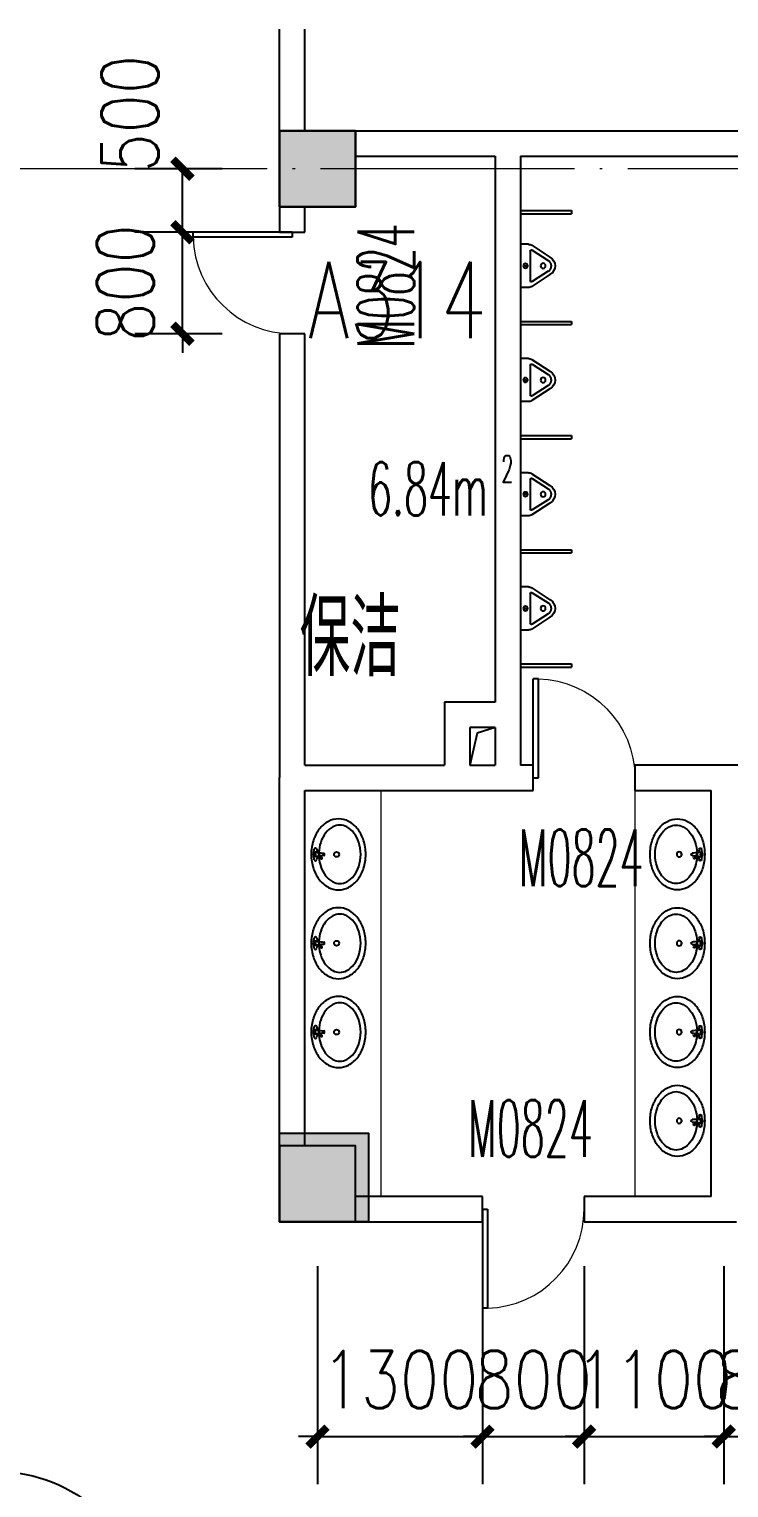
# Model space of a CAD drawing. Extents: x 1417642 to 3570900, y 124798 to 1191112.
# Drawn here: x 1455139 to 1460650, y 401999 to 413495 of the extents above; entities that cross this region are included whole.
import ezdxf

# ---------------------------------------------------------------- set-up
doc = ezdxf.new("R2010")
doc.units = 0
doc.header["$LTSCALE"] = 1000
doc.header["$MEASUREMENT"] = 0
doc.linetypes.add('DOTE', pattern=[2.42, 2, -0.2, 0.02, -0.2])
doc.layers.get('0').update_dxf_attribs({"linetype": 'CONTINUOUS'})
doc.layers.get('Defpoints').update_dxf_attribs({"linetype": 'CONTINUOUS'})
for name, color, linetype in [('colu', 2, 'CONTINUOUS'), ('COLUMN', 9, 'CONTINUOUS'), ('DOTE', 1, 'DOTE'), ('LATRINE', 6, 'CONTINUOUS'), ('LVTRY', 6, 'CONTINUOUS'), ('PUB_DIM', 3, 'CONTINUOUS'), ('PUB_HATCH', 8, 'CONTINUOUS'), ('PUB_TEXT', 40, 'CONTINUOUS'), ('SPACE', 7, 'CONTINUOUS'), ('tiaozheng', 20, 'CONTINUOUS'), ('WALL', 4, 'CONTINUOUS'), ('WINDOW', 2, 'CONTINUOUS'), ('WINDOW_TEXT', 7, 'CONTINUOUS'), ('柱填充 @ 1', 8, 'CONTINUOUS')]:
    doc.layers.add(name, color=color, linetype=linetype)
doc.styles.add('_TCH_SPACE', font='ROMANS', dxfattribs={"width": 0.7, "height": 5, "bigfont": 'Z'})
doc.styles.add('_TCH_WINDOW', font='ROMANS.shx', dxfattribs={"width": 0.7, "height": 400, "bigfont": 'Z.shx'})
doc.styles.add('DIM_FONT', font='SIMPLEX.shx', dxfattribs={"width": 0.8})
doc.styles.add('Z', font='ROMANS', dxfattribs={"width": 0.7, "bigfont": 'Z'})
doc.dimstyles.new('DIMN150', dxfattribs={"dimscale": 1.5, "dimtxt": 300, "dimasz": 100, "dimexe": 250, "dimexo": 300, "dimgap": 150, "dimtad": 1, "dimdec": 0, "dimzin": 0, "dimdsep": 46, "dimtxsty": 'DIM_FONT', "dimblk": 'ARCHTICK', "dimcen": 0.09, "dimdle": 1.5, "dimclrt": 7, "dimazin": 2, "dimtfac": 1, "dimtdec": 0, "dimtix": 1, "dimtmove": 2, "dimatfit": 3, "dimldrblk": 'ARCHTICK', "dimfxl": 1, "dimtolj": 1, "dimtzin": 0, "dimarcsym": 0})

# ---------------------------------------------------------------- blocks, each defined once
blk = doc.blocks.new('5873')
at = {"layer": '柱填充 @ 1', "ltscale": 1000}
for points in [[(1521228, 714085), (1521828, 714085), (1521828, 713485), (1521228, 713485)], [(1521228, 706185), (1521928, 706185), (1521928, 705485), (1521228, 705485)]]:
    blk.add_hatch(color=256, dxfattribs=at).paths.add_polyline_path(points)
at = {"layer": 'colu', "ltscale": 1000}
for points in [[(1521228, 714085), (1521828, 714085), (1521828, 713485), (1521228, 713485)], [(1521228, 706185), (1521928, 706185), (1521928, 705485), (1521228, 705485)]]:
    blk.add_lwpolyline(points, close=True, dxfattribs=at)
blk = doc.blocks.new('_ArchTick')
at = {"color": 0, "linetype": 'ByBlock', "const_width": 0.4}
blk.add_lwpolyline([(-0.5, -0.5), (0.5, 0.5)], dxfattribs=at)
blk = doc.blocks.new('*D1864')
at = {"layer": 'Defpoints', "color": 0}
for p in [(1456346, 411895), (1457110, 411895), (1457110, 411095)]:
    blk.add_point(p, dxfattribs=at)
at = {"layer": 'PUB_DIM', "color": 0, "lineweight": -2}
for p, q in [((1456346, 411895), (1456346, 412045)), ((1456660, 411895), (1455971, 411895)), ((1456346, 411095), (1456346, 411895)), ((1456660, 411095), (1455971, 411095)), ((1456346, 411095), (1456346, 410945))]:
    blk.add_line(p, q, dxfattribs=at)
at = {"layer": 'PUB_DIM', "color": 0, "lineweight": -2, "xscale": 150, "yscale": 150, "zscale": 150}
for p, rotation in [((1456346, 411895), 270), ((1456346, 411095), 90)]:
    blk.add_blockref('_ArchTick', p, dxfattribs=dict(at, rotation=rotation))
at = {"layer": 'PUB_DIM', "color": 7, "insert": (1455896, 411495), "char_height": 450, "attachment_point": 5, "rotation": 90, "style": 'DIM_FONT'}
blk.add_mtext('\\A1;800', dxfattribs=at)
blk = doc.blocks.new('*D1865')
at = {"layer": 'Defpoints', "color": 0}
for p in [(1456346, 412395), (1457110, 412395), (1457110, 411895)]:
    blk.add_point(p, dxfattribs=at)
at = {"layer": 'PUB_DIM', "color": 0, "lineweight": -2}
for p, q in [((1456660, 412395), (1455971, 412395)), ((1456346, 411893), (1456346, 412398)), ((1456660, 411895), (1455971, 411895))]:
    blk.add_line(p, q, dxfattribs=at)
at = {"layer": 'PUB_DIM', "color": 0, "lineweight": -2, "xscale": 150, "yscale": 150, "zscale": 150}
for p, rotation in [((1456346, 412395), 90), ((1456346, 411895), 270)]:
    blk.add_blockref('_ArchTick', p, dxfattribs=dict(at, rotation=rotation))
at = {"layer": 'PUB_DIM', "color": 7, "insert": (1455933, 412829), "char_height": 450, "attachment_point": 5, "rotation": 90, "style": 'DIM_FONT'}
blk.add_mtext('\\A1;500', dxfattribs=at)
blk = doc.blocks.new('*D1873')
at = {"layer": 'Defpoints', "color": 0}
for p in [(1460610, 404195), (1461410, 404195), (1461410, 402403)]:
    blk.add_point(p, dxfattribs=at)
at = {"layer": 'PUB_DIM', "color": 0, "lineweight": -2}
for p, q in [((1460610, 403745), (1460610, 402028)), ((1461410, 403745), (1461410, 402028)), ((1460610, 402403), (1460460, 402403)), ((1460610, 402403), (1461410, 402403)), ((1461410, 402403), (1461560, 402403))]:
    blk.add_line(p, q, dxfattribs=at)
at = {"layer": 'PUB_DIM', "color": 0, "lineweight": -2, "xscale": 150, "yscale": 150, "zscale": 150}
blk.add_blockref('_ArchTick', (1460610, 402403), dxfattribs=at)
at = {"layer": 'PUB_DIM', "color": 0, "lineweight": -2, "xscale": 150, "yscale": 150, "zscale": 150, "rotation": 180}
blk.add_blockref('_ArchTick', (1461410, 402403), dxfattribs=at)
at = {"layer": 'PUB_DIM', "color": 7, "insert": (1461010, 402853), "char_height": 450, "attachment_point": 5, "style": 'DIM_FONT'}
blk.add_mtext('\\A1;800', dxfattribs=at)
blk = doc.blocks.new('*D1874')
at = {"layer": 'Defpoints', "color": 0}
for p in [(1459510, 404195), (1460610, 404195), (1460610, 402403)]:
    blk.add_point(p, dxfattribs=at)
at = {"layer": 'PUB_DIM', "color": 0, "lineweight": -2}
for p, q in [((1459510, 403745), (1459510, 402028)), ((1460610, 403745), (1460610, 402028)), ((1459510, 402403), (1459360, 402403)), ((1459510, 402403), (1460610, 402403)), ((1460610, 402403), (1460760, 402403))]:
    blk.add_line(p, q, dxfattribs=at)
at = {"layer": 'PUB_DIM', "color": 0, "lineweight": -2, "xscale": 150, "yscale": 150, "zscale": 150}
blk.add_blockref('_ArchTick', (1459510, 402403), dxfattribs=at)
at = {"layer": 'PUB_DIM', "color": 0, "lineweight": -2, "xscale": 150, "yscale": 150, "zscale": 150, "rotation": 180}
blk.add_blockref('_ArchTick', (1460610, 402403), dxfattribs=at)
at = {"layer": 'PUB_DIM', "color": 7, "insert": (1460060, 402853), "char_height": 450, "attachment_point": 5, "style": 'DIM_FONT'}
blk.add_mtext('\\A1;1100', dxfattribs=at)
blk = doc.blocks.new('*D1875')
at = {"layer": 'Defpoints', "color": 0}
for p in [(1458710, 404195), (1459510, 404195), (1459510, 402403)]:
    blk.add_point(p, dxfattribs=at)
at = {"layer": 'PUB_DIM', "color": 0, "lineweight": -2}
for p, q in [((1458710, 403745), (1458710, 402028)), ((1459510, 403745), (1459510, 402028)), ((1458710, 402403), (1458560, 402403)), ((1458710, 402403), (1459510, 402403)), ((1459510, 402403), (1459660, 402403))]:
    blk.add_line(p, q, dxfattribs=at)
at = {"layer": 'PUB_DIM', "color": 0, "lineweight": -2, "xscale": 150, "yscale": 150, "zscale": 150}
blk.add_blockref('_ArchTick', (1458710, 402403), dxfattribs=at)
at = {"layer": 'PUB_DIM', "color": 0, "lineweight": -2, "xscale": 150, "yscale": 150, "zscale": 150, "rotation": 180}
blk.add_blockref('_ArchTick', (1459510, 402403), dxfattribs=at)
at = {"layer": 'PUB_DIM', "color": 7, "insert": (1459110, 402853), "char_height": 450, "attachment_point": 5, "style": 'DIM_FONT'}
blk.add_mtext('\\A1;800', dxfattribs=at)
blk = doc.blocks.new('*D1876')
at = {"layer": 'Defpoints', "color": 0}
for p in [(1457410, 404195), (1458710, 404195), (1458710, 402403)]:
    blk.add_point(p, dxfattribs=at)
at = {"layer": 'PUB_DIM', "color": 0, "lineweight": -2}
for p, q in [((1457410, 403745), (1457410, 402028)), ((1458710, 403745), (1458710, 402028)), ((1457410, 402403), (1457260, 402403)), ((1457410, 402403), (1458710, 402403)), ((1458710, 402403), (1458860, 402403))]:
    blk.add_line(p, q, dxfattribs=at)
at = {"layer": 'PUB_DIM', "color": 0, "lineweight": -2, "xscale": 150, "yscale": 150, "zscale": 150}
blk.add_blockref('_ArchTick', (1457410, 402403), dxfattribs=at)
at = {"layer": 'PUB_DIM', "color": 0, "lineweight": -2, "xscale": 150, "yscale": 150, "zscale": 150, "rotation": 180}
blk.add_blockref('_ArchTick', (1458710, 402403), dxfattribs=at)
at = {"layer": 'PUB_DIM', "color": 7, "insert": (1458060, 402853), "char_height": 450, "attachment_point": 5, "style": 'DIM_FONT'}
blk.add_mtext('\\A1;1300', dxfattribs=at)
blk = doc.blocks.new('_FZH')
blk.add_lwpolyline([(-0.5, -0.5), (0.5, -0.5), (0.5, 0.5), (-0.5, 0.5)], close=True)
at = {"layer": 'PUB_HATCH'}
blk.add_solid([(-0.5, -0.5), (0.5, -0.5), (-0.5, 0.5), (0.5, 0.5)], dxfattribs=at)
blk = doc.blocks.new('$DorLib2D$00000225')
at = {"color": 0}
for p, q in [((0.475, -0.0014), (0.475, 0.7521)), ((0.475, 0.7521), (0.5, 0.7521)), ((0.5, -0.0014), (0.5, 0.7521)), ((-0.5, 0), (-0.5, 0.252)), ((-0.475, 0.252), (-0.5, 0.252)), ((-0.475, 0), (-0.475, 0.252)), ((-0.475, 0), (-0.5, 0)), ((0.475, -0.0014), (0.5, -0.0014))]:
    blk.add_line(p, q, dxfattribs=at)
for centre, radius, start, end in [((0.5046, -0.0019), 0.7546, 92.24927, 179.72377), ((-0.5008, 0.0026), 0.2508, 359.78987, 84.09744)]:
    blk.add_arc(centre, radius, start, end, dxfattribs=at)
blk = doc.blocks.new('$DorLib2D$00000001')
for p, q in [((0.45, 0.975), (0.5, 0.975)), ((0.45, 0), (0.45, 0.975)), ((0.5, 0), (0.5, 0.975)), ((0.5, 0), (0.45, 0))]:
    blk.add_line(p, q)
at = {"lineweight": 13}
blk.add_arc((0.475, 0), 0.975, 91.4693, 180, dxfattribs=at)
blk = doc.blocks.new('$lvtry$00000219')
for p, q in [((-170, 0, 0), (170, 0, 0)), ((-170, -61, 0), (-170, 0, 0)), ((170, -61, 0), (170, 0, 0)), ((-162, -88, 0), (-69, -231, 0)), ((-124, -91, 0), (-43, -216, 0)), ((-116, -76, 0), (116, -76, 0)), ((43, -216, 0), (124, -91, 0)), ((69, -231, 0), (162, -88, 0))]:
    blk.add_line(p, q)
for centre, radius in [((0, -38, 0), 17.7), ((0, -177, 0), 20)]:
    blk.add_circle(centre, radius)
for centre, radius, start, end in [((-120, -61, 0), 50, 180, 213.0863), ((-116, -86, 0), 10, 90, 213.0863), ((116, -86, 0), 10, 326.9137, 90), ((120, -61, 0), 50, 326.9137, 0), ((0, -191, 0), 50, 210, 330), ((0, -191, 0), 80, 210, 330)]:
    blk.add_arc(centre, radius, start, end)
blk.add_point((0, -38, 0))
blk = doc.blocks.new('$lvtry$00000193')
for p, q in [((-17, -43, 0), (-17, -33, 0)), ((17, -43, 0), (17, -33, 0))]:
    blk.add_line(p, q)
at = {"elevation": 0}
blk.add_lwpolyline([(280, -215, 0.12431), (260, -136, 0.105707), (198, -63, 0.086941), (110, -17, 0.077137), (0, 0, 0.077137), (-110, -17, 0.086941), (-198, -63, 0.105707), (-260, -136, 0.12431), (-280, -215, 0.12431), (-260, -294, 0.105707), (-198, -367, 0.086941), (-110, -413, 0.077137), (0, -430, 0.077137), (110, -413, 0.086941), (198, -367, 0.105707), (260, -294, 0.12431)], format="xyb", close=True, dxfattribs=at)
blk.add_lwpolyline([(-25, -61, 0.056876), (-95, -75, 0.086941), (-168, -113, 0.105707), (-216, -170, 0.12431), (-230, -225, 0.12431), (-216, -280, 0.105707), (-168, -337, 0.086941), (-95, -375, 0.077137), (0, -390, 0.077137), (95, -375, 0.086941), (168, -337, 0.105707), (216, -280, 0.12431), (230, -225, 0.12431), (216, -170, 0.105707), (168, -113, 0.086941), (95, -75, 0.06676), (13, -60, 0.06676)], format="xyb", dxfattribs=at)
for centre, radius in [((0, -43, 0), 16.7), ((0, -200, 0), 20)]:
    blk.add_circle(centre, radius)
for centre, radius, start, end in [((-40, -34, 0), 10.1, 106.6096, 258.1648), ((-64, 234, 0), 259, 274.7069, 282.3732), ((-75, -213, 0), 173, 71.36, 79.1873), ((-29, -80, 0), 6.77, 155.344, 308.3224), ((-171, 19, 0), 166, 324.8411, 338.1337), ((-171, 19, 0), 170, 324.8411, 331.3523), ((-29, -80, 0), 3.37, 155.344, 308.3224), ((100, -194, 0), 170, 132.3141, 138.8253), ((100, -194, 0), 166, 125.5327, 138.8253), ((-12, -58, 0), 10.6, 201.8924, 261.774), ((0, -33, 0), 16.7, 0, 180), ((-381, -115, 0), 372, 2.3982, 6.7627), ((0, -96, 0), 9.9, 201.7837, 338.2163), ((64, 234, 0), 259, 257.6268, 265.2931), ((381, -115, 0), 372, 170.1008, 177.6018), ((75, -213, 0), 173, 100.8127, 110.4191), ((40, -34, 0), 10.1, 281.8352, 73.3904)]:
    blk.add_arc(centre, radius, start, end)
blk.add_point((0, -33, 0))

msp = doc.modelspace()

# ---------------------------------------------------------------- linework, layer by layer
at = {"layer": 'DOTE', "lineweight": 0}
msp.add_lwpolyline([(1597373.8, 412395.5), (1431783.9, 412395.5)], dxfattribs=at)
at = {"layer": 'LATRINE'}
for p, q in [((1459010.3, 412066.2), (1459410.3, 412066.2)), ((1459010.3, 412066.2), (1459010.3, 412041.2)), ((1459010.3, 412041.2), (1459410.3, 412041.2)), ((1459410.3, 412066.2), (1459410.3, 412041.2)), ((1459010.3, 411192.5), (1459410.3, 411192.5)), ((1459010.3, 411192.5), (1459010.3, 411167.5)), ((1459010.3, 411167.5), (1459410.3, 411167.5)), ((1459410.3, 411192.5), (1459410.3, 411167.5)), ((1459010.3, 410292.5), (1459410.3, 410292.5)), ((1459010.3, 410292.5), (1459010.3, 410267.5)), ((1459010.3, 410267.5), (1459410.3, 410267.5)), ((1459410.3, 410292.5), (1459410.3, 410267.5)), ((1459010.3, 409392.5), (1459410.3, 409392.5)), ((1459010.3, 409392.5), (1459010.3, 409367.5)), ((1459410.3, 409392.5), (1459410.3, 409367.5)), ((1459010.3, 409367.5), (1459410.3, 409367.5)), ((1459010.3, 408492.5), (1459410.3, 408492.5)), ((1459010.3, 408492.5), (1459010.3, 408467.5)), ((1459010.3, 408467.5), (1459410.3, 408467.5)), ((1459410.3, 408492.5), (1459410.3, 408467.5))]:
    msp.add_line(p, q, dxfattribs=at)
at = {"layer": 'LATRINE', "lineweight": 0}
for points in [[(1457910.3, 407495.4), (1457910.3, 404292.5)], [(1459910.3, 407495.4), (1459910.3, 404292.5)]]:
    msp.add_lwpolyline(points, dxfattribs=at)
at = {"layer": 'tiaozheng', "color": 2}
for p, q in [((1458668.4, 407947.2), (1458610.3, 407695.4)), ((1458810.3, 407992.5), (1458668.4, 407947.2))]:
    msp.add_line(p, q, dxfattribs=at)
at = {"layer": 'WALL'}
for p, q in [((1457110.3, 412695.5), (1457110.3, 413495.5)), ((1457310.3, 412695.5), (1457310.3, 413495.5)), ((1457710.3, 412695.5), (1458910.3, 412695.5)), ((1458910.3, 412695.5), (1462510.3, 412695.5)), ((1457710.3, 412495.5), (1458810.3, 412495.5)), ((1458810.3, 412495.5), (1458810.3, 408192.5)), ((1459010.3, 412495.5), (1459010.3, 408092.5)), ((1459010.3, 412495.5), (1462410.3, 412495.5)), ((1457110.3, 412095.5), (1457110.3, 411895.2)), ((1457310.3, 411895.2), (1457310.3, 412095.5)), ((1457110.3, 411895.2), (1457310.3, 411895.2)), ((1457310.3, 411095.2), (1457110.3, 411095.2)), ((1457110.3, 411095.2), (1457110.3, 407598.4)), ((1457310.3, 407695.4), (1457310.3, 411095.2)), ((1458810.3, 408192.5), (1458410.3, 408192.5)), ((1458410.3, 408192.5), (1458410.3, 407695.4)), ((1459010.3, 408092.5), (1459010.3, 407695.4)), ((1458810.3, 407992.5), (1458610.3, 407992.5)), ((1458610.3, 407992.5), (1458610.3, 407695.4)), ((1458810.3, 407992.5), (1458810.3, 407695.4)), ((1457310.3, 407695.4), (1458410.3, 407695.4)), ((1458610.3, 407695.4), (1458810.3, 407695.4)), ((1459110.3, 407695.4), (1459010.3, 407695.4)), ((1459110.3, 407495.4), (1459110.3, 407695.4)), ((1460610.3, 407695.4), (1459910.3, 407695.4)), ((1459910.3, 407695.4), (1459910.3, 407495.4)), ((1462410.3, 407695.4), (1460610.3, 407695.4)), ((1457110.3, 404695.5), (1457110.3, 407598.4)), ((1457310.3, 407495.4), (1458510.3, 407495.4)), ((1457310.3, 404695.5), (1457310.3, 407495.4)), ((1458510.3, 407495.4), (1458910.3, 407495.4)), ((1458910.3, 407495.4), (1459110.3, 407495.4)), ((1459910.3, 407495.4), (1460510.3, 407495.4)), ((1460510.3, 405395.4), (1460510.3, 407495.4)), ((1460510.3, 404295.5), (1460510.3, 405395.4)), ((1458710.3, 404295.5), (1457710.3, 404295.5)), ((1458710.3, 404095.5), (1458710.3, 404295.5)), ((1460510.3, 404295.5), (1459510.3, 404295.5)), ((1459510.3, 404295.5), (1459510.3, 404095.5)), ((1457710.3, 404095.5), (1458710.3, 404095.5)), ((1459510.3, 404095.5), (1460710.3, 404095.5))]:
    msp.add_line(p, q, dxfattribs=at)

# ---------------------------------------------------------------- block references
at = {"layer": 'COLUMN', "lineweight": 0, "xscale": 600, "yscale": 600, "zscale": 600}
for p in [(1457410.3, 412395.5), (1457410.3, 404395.5)]:
    msp.add_blockref('_FZH', p, dxfattribs=at)
at = {"layer": 'LVTRY', "lineweight": 0, "yscale": -0.9999999999999998}
for name, p, rotation in [('$lvtry$00000219', (1459010.3, 411630, 0), 270), ('$lvtry$00000219', (1459010.3, 410730), 270), ('$lvtry$00000219', (1459010.3, 409830), 270), ('$lvtry$00000219', (1459010.3, 408930), 270), ('$lvtry$00000193', (1460460.3, 406991.6), 90.00000000000001), ('$lvtry$00000193', (1460460.3, 406291.6), 90.00000000000001), ('$lvtry$00000193', (1460460.3, 405591.6), 90.00000000000001), ('$lvtry$00000193', (1460460.3, 404891.6), 90.00000000000001)]:
    msp.add_blockref(name, p, dxfattribs=dict(at, rotation=rotation))
at = {"layer": 'LVTRY', "lineweight": 0, "rotation": 90.00000000000001}
for p in [(1457360.3, 406991.6), (1457360.3, 406291.6), (1457360.3, 405591.6)]:
    msp.add_blockref('$lvtry$00000193', p, dxfattribs=at)
at = {"layer": 'tiaozheng'}
msp.add_blockref('5873', (-64117.3, -301389.9), dxfattribs=at)
at = {"layer": 'WINDOW', "lineweight": 0}
ref = msp.add_blockref('$DorLib2D$00000001', (1457210.3, 411495.2), dxfattribs=dict(at, xscale=800, yscale=800, zscale=800, rotation=90))
ref.add_attrib('A', 'M0824', (1458171.9, 410980.7), dxfattribs={"layer": 'WINDOW_TEXT', "lineweight": 0, "height": 446.25, "rotation": 90, "style": '_TCH_WINDOW', "width": 0.494118})
ref = msp.add_blockref('$DorLib2D$00000001', (1459510.3, 407595.4), dxfattribs=dict(at, xscale=-800, yscale=800, zscale=-800))
ref.add_attrib('A', 'M0824', (1458995.8, 406742.1), dxfattribs={"layer": 'WINDOW_TEXT', "lineweight": 0, "height": 446.25, "style": '_TCH_WINDOW', "width": 0.494118})
ref = msp.add_blockref('$DorLib2D$00000001', (1459110.3, 404195.5), dxfattribs=dict(at, xscale=-800, yscale=-800, zscale=-800))
ref.add_attrib('A', 'M0824', (1458595.8, 404609), dxfattribs={"layer": 'WINDOW_TEXT', "lineweight": 0, "height": 446.25, "style": '_TCH_WINDOW', "width": 0.494118})
ref = msp.add_blockref('$DorLib2D$00000225', (1455660.3, 400995.5), dxfattribs=dict(at, xscale=-1500, yscale=1500, zscale=-1500))
ref.add_attrib('A', 'M1527', (1455151, 400259.8), dxfattribs={"layer": 'WINDOW_TEXT', "lineweight": 0, "height": 446.25, "style": '_TCH_WINDOW', "width": 0.494118})

# ---------------------------------------------------------------- texts
at = {"layer": 'PUB_TEXT', "color": 1, "lineweight": 60, "style": 'Z', "width": 0.7}
msp.add_text('A314', height=600, dxfattribs=at).set_placement((1457336.6, 411060.6))
at = {"layer": 'PUB_TEXT', "style": 'Z', "width": 0.7}
msp.add_text('保洁', height=600, dxfattribs=at).set_placement((1457269.4, 408396.4))
at = {"layer": 'SPACE', "style": '_TCH_SPACE', "width": 0.525}
for s, height, p in [('6.84m', 420, (1457808, 409663.8)), ('2', 210, (1458858, 409926.3))]:
    msp.add_text(s, height=height, dxfattribs=at).set_placement(p)

# ---------------------------------------------------------------- dimensions: what is measured, and where the dimension line sits
at = {"layer": 'PUB_DIM'}
dim = msp.add_linear_dim(base=(1456345.8, 412395.5), p1=(1457110.3, 411895.2), p2=(1457110.3, 412395.5), angle=90, dimstyle='DIMN150', dxfattribs=at)
dim.commit()
dim.dimension.update_dxf_attribs({"geometry": '*D1865', "text_midpoint": (1455933.3, 412829), "dimtype": 129})
for p1, p2, distance, picture, middle in [((1457110.3, 411095.2), (1457110.3, 411895.2), 764.5, '*D1864', (1455895.8, 411495.2)), ((1457410.3, 404195.5), (1458710.3, 404195.5), -1792.3, '*D1876', (1458060.3, 402853.2)), ((1458710.3, 404195.5), (1459510.3, 404195.5), -1792.3, '*D1875', (1459110.3, 402853.2)), ((1459510.3, 404195.5), (1460610.3, 404195.5), -1792.3, '*D1874', (1460060.3, 402853.2)), ((1460610.3, 404195.5), (1461410.3, 404195.5), -1792.3, '*D1873', (1461010.3, 402853.2))]:
    dim = msp.add_aligned_dim(p1=p1, p2=p2, distance=distance, dimstyle='DIMN150', dxfattribs=at)
    dim.commit()
    dim.dimension.update_dxf_attribs({"geometry": picture, "text_midpoint": middle})

doc.saveas('drawing.dxf')
